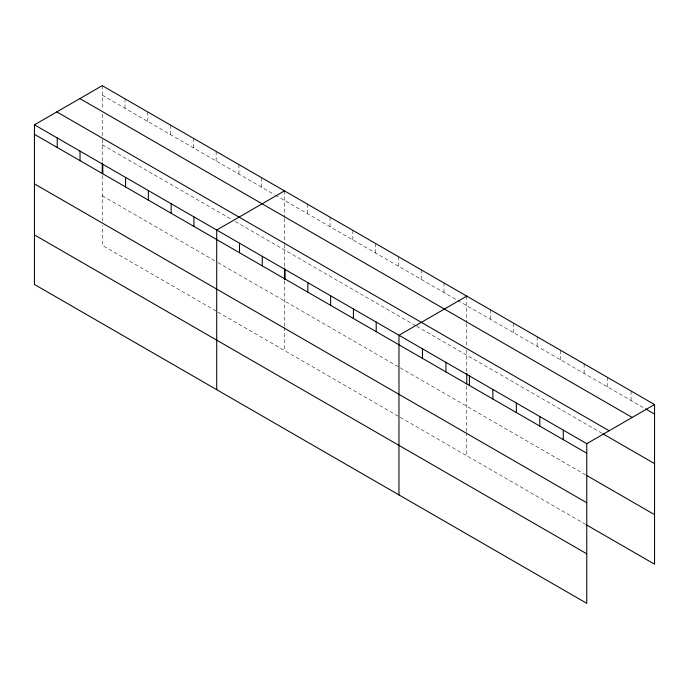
<?xml version="1.0" encoding="UTF-8"?>
<svg xmlns="http://www.w3.org/2000/svg" width="689" height="689" viewBox="0 0 689 689"><rect width="100%" height="100%" fill="white"/><g stroke="black" fill="none" stroke-linecap="round" stroke-linejoin="round"><path stroke-width="0.52" stroke-dasharray="3.44 2.58" d="M102.239 95.203L274.472 194.642M275.385 195.168L456.738 299.87M457.651 300.404L644.62 408.344M102.239 144.742L231.642 219.455M235.285 221.557L415.725 325.733M416.638 326.259L602.186 433.39M102.239 195.779L216.148 261.553M217.974 262.604L398.414 366.781M400.24 367.831L585.934 475.04M216.148 311.083L102.239 245.318L102.239 225.294M217.974 312.143L398.414 416.32M400.24 417.37L585.934 524.579M631.072 390.99L631.072 400.524M607.603 377.443L607.603 386.977M584.126 363.887L584.126 373.421M560.657 350.339L560.657 359.873M537.179 336.783L537.179 346.317M513.71 323.236L513.71 332.77M490.232 309.68L490.232 319.214M466.763 296.132L466.763 322.53M466.763 323.58L466.763 345.714M466.763 349.926L466.763 372.215M466.763 386.038L466.763 431.538M466.763 432.589L466.763 455.774M443.983 282.972L443.983 292.506M421.194 269.821L421.194 279.355M398.414 256.67L398.414 266.204M375.634 243.51L375.634 253.044M352.846 230.359L352.846 239.893M330.065 217.207L330.065 226.741M307.285 204.056L307.285 213.59M284.497 190.896L284.497 217.293M284.497 218.353L284.497 243.648M284.497 244.698L284.497 266.988M284.497 280.811L284.497 326.302M284.497 327.361L284.497 350.546M261.717 177.745L261.717 187.279M238.937 164.593L238.937 174.128M216.148 151.442L216.148 160.968M193.368 138.282L193.368 147.816M170.588 125.131L170.588 134.665M147.799 111.98L147.799 121.514M125.019 98.82L125.019 108.354M102.239 85.669L102.239 108.905M102.239 114.176L102.239 138.42M102.239 139.471L102.239 161.751M102.239 175.574L102.239 221.074"/><path stroke-width="1.03" d="M586.761 502.755L586.761 443.682L34.45 124.804L34.45 284.454L586.761 603.331L586.761 502.755L34.45 183.877M586.839 525.104L654.55 564.196L654.55 404.546L102.239 85.669L34.45 124.804M284.497 190.896L216.716 230.031L216.716 389.681M466.763 296.132L398.974 335.267L398.974 494.909M586.761 443.682L654.55 404.546M645.524 408.87L654.55 414.08M79.864 98.587L632.183 417.456M56.817 111.894L609.136 430.763M603.09 433.906L654.55 463.619M34.45 134.338L586.761 453.216M586.839 475.565L654.55 514.657M34.45 234.915L586.761 553.792M563.292 430.125L563.292 439.66M539.814 416.578L539.814 426.112M516.345 403.022L516.345 412.556M492.868 389.474L492.868 399.009M469.398 375.918L469.398 385.452M466.763 373.274L466.763 383.911M445.921 362.371L445.921 371.905M422.452 348.815L422.452 358.349M376.194 322.107L376.194 331.642M353.414 308.956L353.414 318.49M330.625 295.805L330.625 305.339M307.845 282.645L307.845 292.179M285.065 269.494L285.065 279.028M284.497 268.047L284.497 279.743M262.276 256.342L262.276 265.876M239.496 243.191L239.496 252.725M193.928 216.88L193.928 226.414M171.148 203.729L171.148 213.263M148.368 190.577L148.368 200.103M125.579 177.417L125.579 186.952M102.799 164.266L102.799 173.8M102.239 162.819L102.239 173.447M80.019 151.115L80.019 160.649M57.23 137.955L57.23 147.489"/></g></svg>
